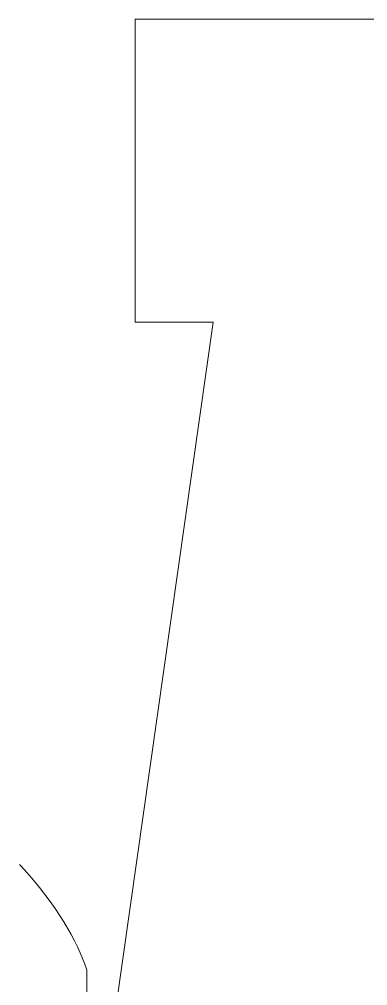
# Model space of a CAD drawing. Header units: millimetres. Extents: x -872 to 869, y -2161 to 2179.
# Drawn here: x 745.2 to 767.6, y -1960.1 to -1898 of the extents above; entities that cross this region are included whole.
import ezdxf

# ---------------------------------------------------------------- set-up
doc = ezdxf.new("R2010")
doc.units = ezdxf.units.MM
doc.header["$MEASUREMENT"] = 0
doc.layers.add('Layer 1', color=7, linetype='Continuous')

msp = doc.modelspace()

# ---------------------------------------------------------------- linework, layer by layer
at = {"layer": 'Layer 1', "color": 250, "lineweight": 9}
for points, knots in [([(794.2226, -1897.9761), (794.2226, -1897.9761), (752.6055, -1897.9761), (752.6055, -1897.9761), (752.6055, -1897.9761), (752.6055, -1897.9761), (752.6055, -1917.4562), (752.6055, -1917.4562), (752.6055, -1917.4562), (752.6055, -1917.4562), (757.621, -1917.4562), (757.621, -1917.4562), (757.621, -1917.4562), (757.621, -1917.4562), (740.1257, -2040.5545), (740.1257, -2040.5545), (740.1257, -2040.5545), (740.1257, -2040.5545), (740.0926, -2040.5545), (740.0926, -2040.5545), (740.0926, -2040.5545), (740.0926, -2040.5545), (740.0926, -2042.1917), (740.0926, -2042.1917)], [0, 0, 0, 0, 0.1428571, 0.1428571, 0.1428571, 0.1428571, 0.2857143, 0.2857143, 0.2857143, 0.2857143, 0.4285714, 0.4285714, 0.4285714, 0.4285714, 0.5714286, 0.5714286, 0.5714286, 0.5714286, 0.7142857, 0.7142857, 0.7142857, 0.7142857, 1, 1, 1, 1]), ([(745.1676, -1952.3171), (745.1873, -1952.3384), (745.2071, -1952.3598), (745.2268, -1952.3812), (745.2268, -1952.3812), (747.6008, -1954.9614), (748.8603, -1957.2263), (749.4918, -1959.0843)], [0, 0, 0, 0, 0.3333333, 0.3333333, 0.3333333, 0.3333333, 1, 1, 1, 1]), ([(749.4918, -1959.0843), (749.4918, -1959.0843), (749.4918, -1960.7215), (749.4918, -1960.7215), (749.4918, -1960.7215), (749.4918, -1960.7215), (731.9972, -2083.8198), (731.9972, -2083.8198), (731.9972, -2083.8198), (731.9972, -2083.8198), (738.6439, -2083.8198), (738.6439, -2083.8198), (738.6439, -2083.8198), (738.6439, -2083.8198), (738.6439, -2103.2999), (738.6439, -2103.2999), (738.6439, -2103.2999), (738.6439, -2103.2999), (695.3461, -2103.2999), (695.3461, -2103.2999)], [0, 0, 0, 0, 0.1666667, 0.1666667, 0.1666667, 0.1666667, 0.3333333, 0.3333333, 0.3333333, 0.3333333, 0.5, 0.5, 0.5, 0.5, 0.6666667, 0.6666667, 0.6666667, 0.6666667, 1, 1, 1, 1])]:
    msp.add_open_spline(points, degree=3, knots=knots, dxfattribs=at)

doc.saveas('drawing.dxf')
